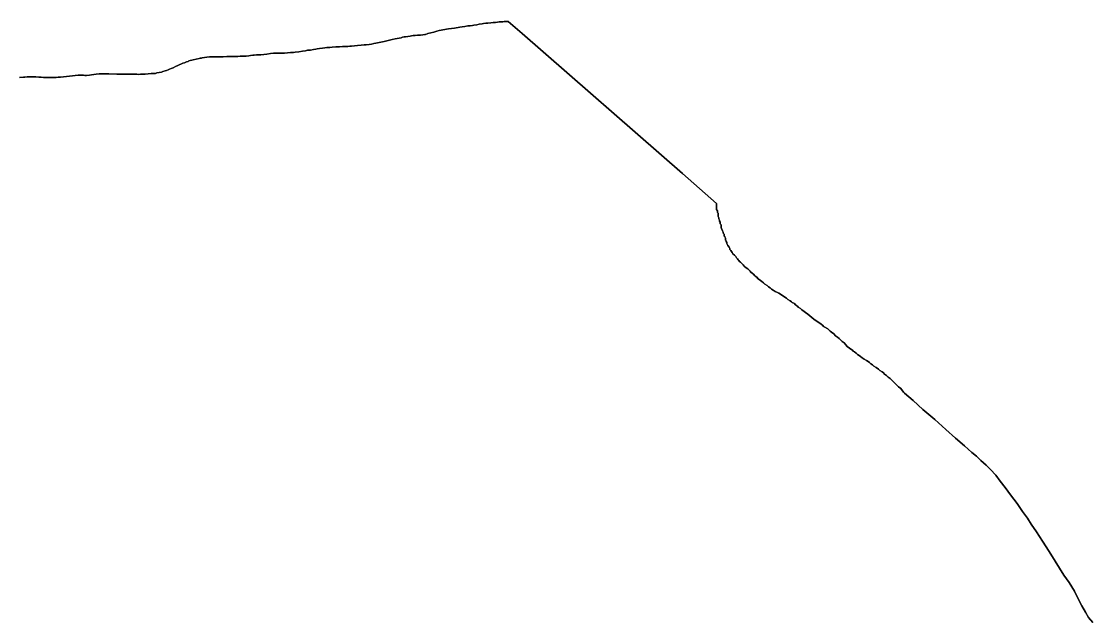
# Model space of a CAD drawing. Header units: inches. Extents: x 11258954 to 11313122, y 3645444 to 3695200.
# Drawn here: x 11286811 to 11288249, y 3678188 to 3678998 of the extents above; entities that cross this region are included whole.
import ezdxf

# ---------------------------------------------------------------- set-up
doc = ezdxf.new("R2010")
doc.units = ezdxf.units.IN
doc.header["$MEASUREMENT"] = 0
doc.layers.add('SchoolBoardDistrict', color=253, linetype='Continuous')
doc.layers.add('SchoolZone_Elementary', color=251, linetype='Continuous')

msp = doc.modelspace()

# ---------------------------------------------------------------- linework, layer by layer
at = {"layer": 'SchoolBoardDistrict'}
for points in [[(11288255, 3678188.25), (11288249, 3678195.25), (11288245, 3678202.25), (11288240, 3678210.75), (11288235, 3678220.25), (11288230, 3678230.75), (11288223, 3678242.25), (11288216, 3678252), (11288210, 3678261.5), (11288204, 3678271), (11288196, 3678284.25), (11288187, 3678298), (11288179, 3678310.75), (11288172, 3678321), (11288167, 3678328.75), (11288160, 3678338), (11288153, 3678348.5), (11288144, 3678360.25), (11288137, 3678370.25), (11288130, 3678379), (11288124, 3678386.75), (11288117, 3678394.5), (11288111, 3678400.5), (11288104, 3678406.75), (11288098, 3678412.5), (11288092, 3678417.5), (11288082, 3678426.5), (11288070, 3678436.5), (11288057, 3678448.25), (11288042, 3678461.75), (11288026, 3678475.5), (11288013, 3678487.25), (11288001, 3678497.5), (11288000, 3678498.5), (11287996, 3678503.75), (11287993, 3678506), (11287990, 3678509), (11287987, 3678512.25), (11287984, 3678514.75), (11287982, 3678517), (11287979, 3678519), (11287977, 3678521), (11287974, 3678523), (11287973, 3678524.75), (11287971, 3678526), (11287968, 3678527.75), (11287966, 3678529.75), (11287963, 3678531.75), (11287960, 3678533.5), (11287958, 3678535.25), (11287956, 3678536.75), (11287954, 3678538.5), (11287952, 3678539.75), (11287950, 3678541.25), (11287947, 3678543), (11287944, 3678545), (11287942, 3678546.75), (11287940, 3678548), (11287938, 3678549.5), (11287936, 3678551), (11287934, 3678552.75), (11287932, 3678554), (11287931, 3678555), (11287929, 3678556.5), (11287927, 3678558), (11287924, 3678560.25), (11287922, 3678562.5), (11287920, 3678565), (11287917, 3678567), (11287915, 3678569), (11287913, 3678570.75), (11287911, 3678572.5), (11287908, 3678574.5), (11287906, 3678577.25), (11287903, 3678579.5), (11287901, 3678581), (11287898, 3678583.75), (11287894, 3678586.25), (11287892, 3678587.25), (11287891, 3678588.5), (11287889, 3678590), (11287879, 3678597), (11287871, 3678603.5), (11287863, 3678609.5), (11287861, 3678611.5), (11287858, 3678613.25), (11287857, 3678614.25), (11287856, 3678615), (11287854, 3678616.5), (11287853, 3678618), (11287850, 3678619.25), (11287849, 3678620.5), (11287847, 3678621.75), (11287844, 3678623.5), (11287842, 3678625.25), (11287840, 3678626.75), (11287838, 3678627.75), (11287836, 3678629.25), (11287834, 3678630.75), (11287832, 3678632), (11287830, 3678633), (11287827, 3678634.25), (11287824, 3678636), (11287822, 3678637.5), (11287820, 3678639), (11287818, 3678640.5), (11287816, 3678642.25), (11287813, 3678644), (11287811, 3678645.75), (11287809, 3678647.5), (11287807, 3678649), (11287804, 3678651.25), (11287803, 3678652.375), (11287802, 3678653.5), (11287800, 3678655), (11287799, 3678655.75), (11287798, 3678657.25), (11287796, 3678659), (11287794, 3678660.25), (11287793, 3678661.5), (11287792, 3678663), (11287790, 3678664.5), (11287788, 3678666.25), (11287786, 3678667.5), (11287785, 3678668.5), (11287784, 3678670.25), (11287782, 3678672), (11287781, 3678673), (11287780, 3678673.75), (11287779, 3678674.75), (11287778, 3678676), (11287777, 3678677), (11287776, 3678678), (11287775, 3678679.5), (11287774, 3678681.5), (11287772, 3678683.25), (11287770, 3678685), (11287769, 3678686.5), (11287768, 3678688), (11287767, 3678689.5), (11287766, 3678690.75), (11287766, 3678690.805), (11287766, 3678691.945), (11287766, 3678692), (11287765, 3678693.75), (11287763, 3678696.25), (11287762, 3678699), (11287762, 3678699.055), (11287762, 3678699.445), (11287762, 3678699.5), (11287762, 3678699.555), (11287762, 3678699.695), (11287762, 3678699.75), (11287762, 3678699.805), (11287762, 3678700.195), (11287762, 3678700.25), (11287761, 3678701.5), (11287761, 3678701.555), (11287761, 3678702.445), (11287761, 3678702.5), (11287760, 3678703.5), (11287760, 3678703.555), (11287760, 3678704.445), (11287760, 3678704.5), (11287760, 3678704.555), (11287760, 3678705.945), (11287760, 3678706), (11287759, 3678707.75), (11287759, 3678707.805), (11287759, 3678708.195), (11287759, 3678708.25), (11287758, 3678708.5), (11287758, 3678708.555), (11287758, 3678708.945), (11287758, 3678709), (11287758, 3678709.055), (11287758, 3678710.195), (11287758, 3678710.25), (11287758, 3678710.305), (11287758, 3678711.445), (11287758, 3678711.5), (11287757, 3678712.75), (11287757, 3678712.805), (11287757, 3678714.195), (11287757, 3678714.25), (11287756, 3678716), (11287755, 3678718), (11287755, 3678718.055), (11287755, 3678718.695), (11287755, 3678718.75), (11287754, 3678719.5), (11287754, 3678719.555), (11287754, 3678720.445), (11287754, 3678720.5), (11287754, 3678720.555), (11287754, 3678722.195), (11287754, 3678722.25), (11287754, 3678722.305), (11287754, 3678723.945), (11287754, 3678724), (11287753, 3678725.5), (11287753, 3678725.555), (11287753, 3678726.195), (11287753, 3678726.25), (11287753, 3678726.305), (11287753, 3678727.445), (11287753, 3678727.5), (11287752, 3678728.75), (11287752, 3678728.805), (11287752, 3678729.195), (11287752, 3678729.25), (11287752, 3678729.305), (11287752, 3678729.695), (11287752, 3678729.75), (11287752, 3678729.805), (11287752, 3678730.195), (11287752, 3678730.25), (11287751, 3678732), (11287751, 3678732.055), (11287751, 3678733.445), (11287751, 3678733.5), (11287750, 3678735), (11287750, 3678735.055), (11287750, 3678735.9445), (11287750, 3678736), (11287750, 3678736.055), (11287750, 3678737.1945), (11287750, 3678737.25), (11287750, 3678737.305), (11287750, 3678738.4445), (11287750, 3678738.5), (11287750, 3678738.555), (11287750, 3678739.4445), (11287750, 3678739.5), (11287749, 3678740.5), (11287749, 3678740.555), (11287749, 3678741.6945), (11287749, 3678741.75), (11287749, 3678741.805), (11287749, 3678742.4445), (11287749, 3678742.5), (11287749, 3678742.555), (11287749, 3678743.4445), (11287749, 3678743.5), (11287748, 3678744), (11287748, 3678744.055), (11287748, 3678744.6945), (11287748, 3678744.75), (11287748, 3678744.805), (11287748, 3678745.4445), (11287748, 3678745.5), (11287748, 3678745.555), (11287748, 3678746.4445), (11287748, 3678746.5), (11287748, 3678746.555), (11287748, 3678747.9445), (11287748, 3678748), (11287748, 3678748.055), (11287748, 3678749.4445), (11287748, 3678749.5), (11287748, 3678749.555), (11287748, 3678750.945), (11287748, 3678751), (11287748, 3678751.0555), (11287748, 3678752.195), (11287748, 3678752.25), (11287748, 3678752.3055), (11287748, 3678752.695), (11287748, 3678752.75), (11287702, 3678793), (11287486, 3678981.75), (11287467, 3678998), (11287466, 3678998), (11287464, 3678997.75), (11287462, 3678997.75), (11287460, 3678997.5), (11287459, 3678997.5), (11287458, 3678997.5), (11287455, 3678997.25), (11287453, 3678997), (11287450, 3678996.5), (11287447, 3678996.25), (11287444, 3678996), (11287440, 3678995.75), (11287437, 3678995.5), (11287434, 3678995), (11287432, 3678994.75), (11287428, 3678994), (11287425, 3678993.5), (11287421, 3678993), (11287419, 3678992.5), (11287416, 3678992), (11287413, 3678991.75), (11287409, 3678991), (11287405, 3678990.5), (11287402, 3678990), (11287395, 3678989), (11287387, 3678988), (11287379, 3678986.5), (11287377, 3678986), (11287374, 3678985.5), (11287371, 3678984.75), (11287367, 3678983.5), (11287363, 3678982.5), (11287359, 3678981.5), (11287358, 3678981), (11287356, 3678980.5), (11287355, 3678980.25), (11287352, 3678979.75), (11287349, 3678979.5), (11287345, 3678979.25), (11287342, 3678979), (11287339, 3678978.75), (11287337, 3678978.5), (11287335, 3678978.25), (11287332, 3678977.75), (11287329, 3678977.25), (11287327, 3678977), (11287325, 3678976.5), (11287323, 3678976), (11287315, 3678974.5), (11287311, 3678973.5), (11287300, 3678971), (11287289, 3678968.75), (11287286, 3678968), (11287283, 3678967.5), (11287280, 3678967), (11287276, 3678966.5), (11287273, 3678966.25), (11287269, 3678966), (11287264, 3678965.5), (11287260, 3678965), (11287256, 3678964.75), (11287254, 3678964.5), (11287251, 3678964.25), (11287248, 3678964), (11287244, 3678964), (11287240, 3678963.75), (11287235, 3678963.5), (11287230, 3678963.25), (11287227, 3678963), (11287223, 3678963), (11287220, 3678962.5), (11287217, 3678962), (11287213, 3678961.5), (11287210, 3678961), (11287208, 3678960.5), (11287205, 3678960), (11287201, 3678959.25), (11287197, 3678959), (11287194, 3678958.5), (11287190, 3678958), (11287185, 3678957), (11287180, 3678956.5), (11287178, 3678956.25), (11287176, 3678956), (11287174, 3678956), (11287170, 3678955.5), (11287166, 3678955.25), (11287163, 3678955), (11287161, 3678955), (11287159, 3678955.25), (11287158, 3678955.25), (11287155, 3678955.25), (11287151, 3678955), (11287147, 3678954.5), (11287142, 3678954), (11287138, 3678953.5), (11287134, 3678953), (11287130, 3678953), (11287128, 3678952.75), (11287125, 3678952.5), (11287123, 3678952.25), (11287120, 3678952), (11287118, 3678951.5), (11287114, 3678951.25), (11287111, 3678951), (11287109, 3678951), (11287106, 3678951), (11287103, 3678950.75), (11287099, 3678950.5), (11287095, 3678950.5), (11287094, 3678950.5), (11287093, 3678950.5), (11287092, 3678950.5), (11287088, 3678950.5), (11287083, 3678950.25), (11287079, 3678950.25), (11287076, 3678950.25), (11287074, 3678950.25), (11287071, 3678950.25), (11287069, 3678950.25), (11287067, 3678950.25), (11287065, 3678950), (11287061, 3678949.75), (11287058, 3678949.25), (11287055, 3678948.75), (11287054, 3678948.5), (11287052, 3678948.25), (11287051, 3678948), (11287047, 3678947.25), (11287043, 3678946.25), (11287037, 3678944.75), (11287036, 3678944), (11287034, 3678943.5), (11287033, 3678943), (11287031, 3678942.25), (11287029, 3678941.5), (11287027, 3678940.75), (11287024, 3678939.5), (11287022, 3678938.5), (11287019, 3678937), (11287016, 3678935.5), (11287013, 3678934.5), (11287011, 3678933.5), (11287009, 3678932.75), (11287007, 3678932), (11287005, 3678931.25), (11287002, 3678930.5), (11287000, 3678929.75), (11286997, 3678929), (11286994, 3678928.5), (11286992, 3678928), (11286990, 3678928), (11286989, 3678928), (11286987, 3678928), (11286986, 3678928), (11286982, 3678927.5), (11286978, 3678927), (11286972, 3678926.75), (11286969, 3678926.5), (11286967, 3678926.75), (11286965, 3678927), (11286962, 3678927), (11286959, 3678927), (11286956, 3678927), (11286954, 3678927), (11286953, 3678927), (11286951, 3678927), (11286940, 3678927), (11286929, 3678927.25), (11286919, 3678927.5), (11286916, 3678927.25), (11286912, 3678927), (11286909, 3678926.5), (11286906, 3678926), (11286903, 3678925.5), (11286899, 3678925.25), (11286897, 3678925.25), (11286895, 3678925.5), (11286893, 3678925.75), (11286890, 3678925.75), (11286888, 3678925.5), (11286884, 3678925), (11286880, 3678924.5), (11286876, 3678924.25), (11286872, 3678923.75), (11286868, 3678923.25), (11286864, 3678923), (11286861, 3678922.75), (11286858, 3678922.5), (11286855, 3678922.25), (11286851, 3678922.25), (11286848, 3678922.25), (11286847, 3678922.5), (11286845, 3678922.5), (11286841, 3678922.5), (11286838, 3678922.75), (11286835, 3678923), (11286831, 3678923.25), (11286826, 3678923.5), (11286821, 3678923.5), (11286819, 3678923.25), (11286816, 3678923), (11286814, 3678922.75), (11286809, 3678922.5)], [(11286809, 3678922.5), (11286814, 3678922.75), (11286816, 3678923), (11286819, 3678923.25), (11286821, 3678923.5), (11286826, 3678923.5), (11286831, 3678923.25), (11286835, 3678923), (11286838, 3678922.75), (11286841, 3678922.5), (11286845, 3678922.5), (11286847, 3678922.5), (11286848, 3678922.25), (11286851, 3678922.25), (11286855, 3678922.25), (11286858, 3678922.5), (11286861, 3678922.75), (11286864, 3678923), (11286868, 3678923.25), (11286872, 3678923.75), (11286876, 3678924.25), (11286880, 3678924.5), (11286884, 3678925), (11286888, 3678925.5), (11286890, 3678925.75), (11286893, 3678925.75), (11286895, 3678925.5), (11286897, 3678925.25), (11286899, 3678925.25), (11286903, 3678925.5), (11286906, 3678926), (11286909, 3678926.5), (11286912, 3678927), (11286916, 3678927.25), (11286919, 3678927.5), (11286929, 3678927.25), (11286940, 3678927), (11286951, 3678927), (11286953, 3678927), (11286954, 3678927), (11286956, 3678927), (11286959, 3678927), (11286962, 3678927), (11286965, 3678927), (11286967, 3678926.75), (11286969, 3678926.5), (11286972, 3678926.75), (11286978, 3678927), (11286982, 3678927.5), (11286986, 3678928), (11286987, 3678928), (11286989, 3678928), (11286990, 3678928), (11286992, 3678928), (11286994, 3678928.5), (11286997, 3678929), (11287000, 3678929.75), (11287002, 3678930.5), (11287005, 3678931.25), (11287007, 3678932), (11287009, 3678932.75), (11287011, 3678933.5), (11287013, 3678934.5), (11287016, 3678935.5), (11287019, 3678937), (11287022, 3678938.5), (11287024, 3678939.5), (11287027, 3678940.75), (11287029, 3678941.5), (11287031, 3678942.25), (11287033, 3678943), (11287034, 3678943.5), (11287036, 3678944), (11287037, 3678944.75), (11287043, 3678946.25), (11287047, 3678947.25), (11287051, 3678948), (11287052, 3678948.25), (11287054, 3678948.5), (11287055, 3678948.75), (11287058, 3678949.25), (11287061, 3678949.75), (11287065, 3678950), (11287067, 3678950.25), (11287069, 3678950.25), (11287071, 3678950.25), (11287074, 3678950.25), (11287076, 3678950.25), (11287079, 3678950.25), (11287083, 3678950.25), (11287088, 3678950.5), (11287092, 3678950.5), (11287093, 3678950.5), (11287094, 3678950.5), (11287095, 3678950.5), (11287099, 3678950.5), (11287103, 3678950.75), (11287106, 3678951), (11287109, 3678951), (11287111, 3678951), (11287114, 3678951.25), (11287118, 3678951.5), (11287120, 3678952), (11287123, 3678952.25), (11287125, 3678952.5), (11287128, 3678952.75), (11287130, 3678953), (11287134, 3678953), (11287138, 3678953.5), (11287142, 3678954), (11287147, 3678954.5), (11287151, 3678955), (11287155, 3678955.25), (11287158, 3678955.25), (11287159, 3678955.25), (11287161, 3678955), (11287163, 3678955), (11287166, 3678955.25), (11287170, 3678955.5), (11287174, 3678956), (11287176, 3678956), (11287178, 3678956.25), (11287180, 3678956.5), (11287185, 3678957), (11287190, 3678958), (11287194, 3678958.5), (11287197, 3678959), (11287201, 3678959.25), (11287205, 3678960), (11287208, 3678960.5), (11287210, 3678961), (11287213, 3678961.5), (11287217, 3678962), (11287220, 3678962.5), (11287223, 3678963), (11287227, 3678963), (11287230, 3678963.25), (11287235, 3678963.5), (11287240, 3678963.75), (11287244, 3678964), (11287248, 3678964), (11287251, 3678964.25), (11287254, 3678964.5), (11287256, 3678964.75), (11287260, 3678965), (11287264, 3678965.5), (11287269, 3678966), (11287273, 3678966.25), (11287276, 3678966.5), (11287280, 3678967), (11287283, 3678967.5), (11287286, 3678968), (11287289, 3678968.75), (11287300, 3678971), (11287311, 3678973.5), (11287315, 3678974.5), (11287323, 3678976), (11287325, 3678976.5), (11287327, 3678977), (11287329, 3678977.25), (11287332, 3678977.75), (11287335, 3678978.25), (11287337, 3678978.5), (11287339, 3678978.75), (11287342, 3678979), (11287345, 3678979.25), (11287349, 3678979.5), (11287352, 3678979.75), (11287355, 3678980.25), (11287356, 3678980.5), (11287358, 3678981), (11287359, 3678981.5), (11287363, 3678982.5), (11287367, 3678983.5), (11287371, 3678984.75), (11287374, 3678985.5), (11287377, 3678986), (11287379, 3678986.5), (11287387, 3678988), (11287395, 3678989), (11287402, 3678990), (11287405, 3678990.5), (11287409, 3678991), (11287413, 3678991.75), (11287416, 3678992), (11287419, 3678992.5), (11287421, 3678993), (11287425, 3678993.5), (11287428, 3678994), (11287432, 3678994.75), (11287434, 3678995), (11287437, 3678995.5), (11287440, 3678995.75), (11287444, 3678996), (11287447, 3678996.25), (11287450, 3678996.5), (11287453, 3678997), (11287455, 3678997.25), (11287458, 3678997.5), (11287459, 3678997.5), (11287460, 3678997.5), (11287462, 3678997.75), (11287464, 3678997.75), (11287466, 3678998), (11287467, 3678998), (11287486, 3678981.75), (11287702, 3678793), (11287748, 3678752.75), (11287748, 3678752.695), (11287748, 3678752.3055), (11287748, 3678752.25), (11287748, 3678752.195), (11287748, 3678751.0555), (11287748, 3678751), (11287748, 3678750.945), (11287748, 3678749.555), (11287748, 3678749.5), (11287748, 3678749.4445), (11287748, 3678748.055), (11287748, 3678748), (11287748, 3678747.9445), (11287748, 3678746.555), (11287748, 3678746.5), (11287748, 3678746.4445), (11287748, 3678745.555), (11287748, 3678745.5), (11287748, 3678745.4445), (11287748, 3678744.805), (11287748, 3678744.75), (11287748, 3678744.6945), (11287748, 3678744.055), (11287748, 3678744), (11287749, 3678743.5), (11287749, 3678743.4445), (11287749, 3678742.555), (11287749, 3678742.5), (11287749, 3678742.4445), (11287749, 3678741.805), (11287749, 3678741.75), (11287749, 3678741.6945), (11287749, 3678740.555), (11287749, 3678740.5), (11287750, 3678739.5), (11287750, 3678739.4445), (11287750, 3678738.555), (11287750, 3678738.5), (11287750, 3678738.4445), (11287750, 3678737.305), (11287750, 3678737.25), (11287750, 3678737.1945), (11287750, 3678736.055), (11287750, 3678736), (11287750, 3678735.9445), (11287750, 3678735.055), (11287750, 3678735), (11287751, 3678733.5), (11287751, 3678733.445), (11287751, 3678732.055), (11287751, 3678732), (11287752, 3678730.25), (11287752, 3678730.195), (11287752, 3678729.805), (11287752, 3678729.75), (11287752, 3678729.695), (11287752, 3678729.305), (11287752, 3678729.25), (11287752, 3678729.195), (11287752, 3678728.805), (11287752, 3678728.75), (11287753, 3678727.5), (11287753, 3678727.445), (11287753, 3678726.305), (11287753, 3678726.25), (11287753, 3678726.195), (11287753, 3678725.555), (11287753, 3678725.5), (11287754, 3678724), (11287754, 3678723.945), (11287754, 3678722.305), (11287754, 3678722.25), (11287754, 3678722.195), (11287754, 3678720.555), (11287754, 3678720.5), (11287754, 3678720.445), (11287754, 3678719.555), (11287754, 3678719.5), (11287755, 3678718.75), (11287755, 3678718.695), (11287755, 3678718.055), (11287755, 3678718), (11287756, 3678716), (11287757, 3678714.25), (11287757, 3678714.195), (11287757, 3678712.805), (11287757, 3678712.75), (11287758, 3678711.5), (11287758, 3678711.445), (11287758, 3678710.305), (11287758, 3678710.25), (11287758, 3678710.195), (11287758, 3678709.055), (11287758, 3678709), (11287758, 3678708.945), (11287758, 3678708.555), (11287758, 3678708.5), (11287759, 3678708.25), (11287759, 3678708.195), (11287759, 3678707.805), (11287759, 3678707.75), (11287760, 3678706), (11287760, 3678705.945), (11287760, 3678704.555), (11287760, 3678704.5), (11287760, 3678704.445), (11287760, 3678703.555), (11287760, 3678703.5), (11287761, 3678702.5), (11287761, 3678702.445), (11287761, 3678701.555), (11287761, 3678701.5), (11287762, 3678700.25), (11287762, 3678700.195), (11287762, 3678699.805), (11287762, 3678699.75), (11287762, 3678699.695), (11287762, 3678699.555), (11287762, 3678699.5), (11287762, 3678699.445), (11287762, 3678699.055), (11287762, 3678699), (11287763, 3678696.25), (11287765, 3678693.75), (11287766, 3678692), (11287766, 3678691.945), (11287766, 3678690.805), (11287766, 3678690.75), (11287767, 3678689.5), (11287768, 3678688), (11287769, 3678686.5), (11287770, 3678685), (11287772, 3678683.25), (11287774, 3678681.5), (11287775, 3678679.5), (11287776, 3678678), (11287777, 3678677), (11287778, 3678676), (11287779, 3678674.75), (11287780, 3678673.75), (11287781, 3678673), (11287782, 3678672), (11287784, 3678670.25), (11287785, 3678668.5), (11287786, 3678667.5), (11287788, 3678666.25), (11287790, 3678664.5), (11287792, 3678663), (11287793, 3678661.5), (11287794, 3678660.25), (11287796, 3678659), (11287798, 3678657.25), (11287799, 3678655.75), (11287800, 3678655), (11287802, 3678653.5), (11287803, 3678652.375), (11287804, 3678651.25), (11287807, 3678649), (11287809, 3678647.5), (11287811, 3678645.75), (11287813, 3678644), (11287816, 3678642.25), (11287818, 3678640.5), (11287820, 3678639), (11287822, 3678637.5), (11287824, 3678636), (11287827, 3678634.25), (11287830, 3678633), (11287832, 3678632), (11287834, 3678630.75), (11287836, 3678629.25), (11287838, 3678627.75), (11287840, 3678626.75), (11287842, 3678625.25), (11287844, 3678623.5), (11287847, 3678621.75), (11287849, 3678620.5), (11287850, 3678619.25), (11287853, 3678618), (11287854, 3678616.5), (11287856, 3678615), (11287857, 3678614.25), (11287858, 3678613.25), (11287861, 3678611.5), (11287863, 3678609.5), (11287871, 3678603.5), (11287879, 3678597), (11287889, 3678590), (11287891, 3678588.5), (11287892, 3678587.25), (11287894, 3678586.25), (11287898, 3678583.75), (11287901, 3678581), (11287903, 3678579.5), (11287906, 3678577.25), (11287908, 3678574.5), (11287911, 3678572.5), (11287913, 3678570.75), (11287915, 3678569), (11287917, 3678567), (11287920, 3678565), (11287922, 3678562.5), (11287924, 3678560.25), (11287927, 3678558), (11287929, 3678556.5), (11287931, 3678555), (11287932, 3678554), (11287934, 3678552.75), (11287936, 3678551), (11287938, 3678549.5), (11287940, 3678548), (11287942, 3678546.75), (11287944, 3678545), (11287947, 3678543), (11287950, 3678541.25), (11287952, 3678539.75), (11287954, 3678538.5), (11287956, 3678536.75), (11287958, 3678535.25), (11287960, 3678533.5), (11287963, 3678531.75), (11287966, 3678529.75), (11287968, 3678527.75), (11287971, 3678526), (11287973, 3678524.75), (11287974, 3678523), (11287977, 3678521), (11287979, 3678519), (11287982, 3678517), (11287984, 3678514.75), (11287987, 3678512.25), (11287990, 3678509), (11287993, 3678506), (11287996, 3678503.75), (11288000, 3678498.5), (11288001, 3678497.5), (11288013, 3678487.25), (11288026, 3678475.5), (11288042, 3678461.75), (11288057, 3678448.25), (11288070, 3678436.5), (11288082, 3678426.5), (11288092, 3678417.5), (11288098, 3678412.5), (11288104, 3678406.75), (11288111, 3678400.5), (11288117, 3678394.5), (11288124, 3678386.75), (11288130, 3678379), (11288137, 3678370.25), (11288144, 3678360.25), (11288153, 3678348.5), (11288160, 3678338), (11288167, 3678328.75), (11288172, 3678321), (11288179, 3678310.75), (11288187, 3678298), (11288196, 3678284.25), (11288204, 3678271), (11288210, 3678261.5), (11288216, 3678252), (11288223, 3678242.25), (11288230, 3678230.75), (11288235, 3678220.25), (11288240, 3678210.75), (11288245, 3678202.25), (11288249, 3678195.25), (11288255, 3678188.25)]]:
    msp.add_lwpolyline(points, dxfattribs=at)
at = {"layer": 'SchoolZone_Elementary'}
for points in [[(11286809, 3678922.5, 0), (11286814, 3678922.75, 0), (11286816, 3678923, 0), (11286819, 3678923.25, 0), (11286821, 3678923.5, 0), (11286826, 3678923.5, 0), (11286831, 3678923.25, 0), (11286835, 3678923, 0), (11286838, 3678922.75, 0), (11286841, 3678922.5, 0), (11286845, 3678922.5, 0), (11286847, 3678922.5, 0), (11286848, 3678922.25, 0), (11286851, 3678922.25, 0), (11286855, 3678922.25, 0), (11286858, 3678922.5, 0), (11286861, 3678922.75, 0), (11286864, 3678923, 0), (11286868, 3678923.25, 0), (11286872, 3678923.75, 0), (11286876, 3678924.25, 0), (11286880, 3678924.5, 0), (11286884, 3678925, 0), (11286888, 3678925.5, 0), (11286890, 3678925.75, 0), (11286893, 3678925.75, 0), (11286895, 3678925.5, 0), (11286897, 3678925.25, 0), (11286899, 3678925.25, 0), (11286903, 3678925.5, 0), (11286906, 3678926, 0), (11286909, 3678926.5, 0), (11286912, 3678927, 0), (11286916, 3678927.25, 0), (11286919, 3678927.5, 0), (11286929, 3678927.25, 0), (11286940, 3678927, 0), (11286951, 3678927, 0), (11286953, 3678927, 0), (11286954, 3678927, 0), (11286956, 3678927, 0), (11286959, 3678927, 0), (11286962, 3678927, 0), (11286965, 3678927, 0), (11286967, 3678926.75, 0), (11286969, 3678926.5, 0), (11286972, 3678926.75, 0), (11286978, 3678927, 0), (11286982, 3678927.5, 0), (11286986, 3678928, 0), (11286987, 3678928, 0), (11286989, 3678928, 0), (11286990, 3678928, 0), (11286992, 3678928, 0), (11286994, 3678928.5, 0), (11286997, 3678929, 0), (11287000, 3678929.75, 0), (11287002, 3678930.5, 0), (11287005, 3678931.25, 0), (11287007, 3678932, 0), (11287009, 3678932.75, 0), (11287011, 3678933.5, 0), (11287013, 3678934.5, 0), (11287016, 3678935.5, 0), (11287019, 3678937, 0), (11287022, 3678938.5, 0), (11287024, 3678939.5, 0), (11287027, 3678940.75, 0), (11287029, 3678941.5, 0), (11287031, 3678942.25, 0), (11287033, 3678943, 0), (11287034, 3678943.5, 0), (11287036, 3678944, 0), (11287037, 3678944.75, 0), (11287043, 3678946.25, 0), (11287047, 3678947.25, 0), (11287051, 3678948, 0), (11287052, 3678948.25, 0), (11287054, 3678948.5, 0), (11287055, 3678948.75, 0), (11287058, 3678949.25, 0), (11287061, 3678949.75, 0), (11287065, 3678950, 0), (11287067, 3678950.25, 0), (11287069, 3678950.25, 0), (11287071, 3678950.25, 0), (11287074, 3678950.25, 0), (11287076, 3678950.25, 0), (11287079, 3678950.25, 0), (11287083, 3678950.25, 0), (11287088, 3678950.5, 0), (11287092, 3678950.5, 0), (11287093, 3678950.5, 0), (11287094, 3678950.5, 0), (11287095, 3678950.5, 0), (11287099, 3678950.5, 0), (11287103, 3678950.75, 0), (11287106, 3678951, 0), (11287109, 3678951, 0), (11287111, 3678951, 0), (11287114, 3678951.25, 0), (11287118, 3678951.5, 0), (11287120, 3678952, 0), (11287123, 3678952.25, 0), (11287125, 3678952.5, 0), (11287128, 3678952.75, 0), (11287130, 3678953, 0), (11287134, 3678953, 0), (11287138, 3678953.5, 0), (11287142, 3678954, 0), (11287147, 3678954.5, 0), (11287151, 3678955, 0), (11287155, 3678955.25, 0), (11287158, 3678955.25, 0), (11287159, 3678955.25, 0), (11287161, 3678955, 0), (11287163, 3678955, 0), (11287166, 3678955.25, 0), (11287170, 3678955.5, 0), (11287174, 3678956, 0), (11287176, 3678956, 0), (11287178, 3678956.25, 0), (11287180, 3678956.5, 0), (11287185, 3678957, 0), (11287190, 3678958, 0), (11287194, 3678958.5, 0), (11287197, 3678959, 0), (11287201, 3678959.25, 0), (11287205, 3678960, 0), (11287208, 3678960.5, 0), (11287210, 3678961, 0), (11287213, 3678961.5, 0), (11287217, 3678962, 0), (11287220, 3678962.5, 0), (11287223, 3678963, 0), (11287227, 3678963, 0), (11287230, 3678963.25, 0), (11287235, 3678963.5, 0), (11287240, 3678963.75, 0), (11287244, 3678964, 0), (11287248, 3678964, 0), (11287251, 3678964.25, 0), (11287254, 3678964.5, 0), (11287256, 3678964.75, 0), (11287260, 3678965, 0), (11287264, 3678965.5, 0), (11287269, 3678966, 0), (11287273, 3678966.25, 0), (11287276, 3678966.5, 0), (11287280, 3678967, 0), (11287283, 3678967.5, 0), (11287286, 3678968, 0), (11287289, 3678968.75, 0), (11287300, 3678971, 0), (11287311, 3678973.5, 0), (11287315, 3678974.5, 0), (11287323, 3678976, 0), (11287325, 3678976.5, 0), (11287327, 3678977, 0), (11287329, 3678977.25, 0), (11287332, 3678977.75, 0), (11287335, 3678978.25, 0), (11287337, 3678978.5, 0), (11287339, 3678978.75, 0), (11287342, 3678979, 0), (11287345, 3678979.25, 0), (11287349, 3678979.5, 0), (11287352, 3678979.75, 0), (11287355, 3678980.25, 0), (11287356, 3678980.5, 0), (11287358, 3678981, 0), (11287359, 3678981.5, 0), (11287363, 3678982.5, 0), (11287367, 3678983.5, 0), (11287371, 3678984.75, 0), (11287374, 3678985.5, 0), (11287377, 3678986, 0), (11287379, 3678986.5, 0), (11287387, 3678988, 0), (11287395, 3678989, 0), (11287402, 3678990, 0), (11287405, 3678990.5, 0), (11287409, 3678991, 0), (11287413, 3678991.75, 0), (11287416, 3678992, 0), (11287419, 3678992.5, 0), (11287421, 3678993, 0), (11287425, 3678993.5, 0), (11287428, 3678994, 0), (11287432, 3678994.75, 0), (11287434, 3678995, 0), (11287437, 3678995.5, 0), (11287440, 3678995.75, 0), (11287444, 3678996, 0), (11287447, 3678996.25, 0), (11287450, 3678996.5, 0), (11287453, 3678997, 0), (11287455, 3678997.25, 0), (11287458, 3678997.5, 0), (11287459, 3678997.5, 0), (11287460, 3678997.5, 0), (11287462, 3678997.75, 0), (11287464, 3678997.75, 0), (11287466, 3678998, 0), (11287467, 3678998, 0), (11287486, 3678981.75, 0), (11287702, 3678793, 0), (11287748, 3678752.75, 0), (11287748, 3678752.25, 0), (11287748, 3678751, 0), (11287748, 3678749.5, 0), (11287748, 3678748, 0), (11287748, 3678746.5, 0), (11287748, 3678745.5, 0), (11287748, 3678744.75, 0), (11287748, 3678744, 0), (11287749, 3678743.5, 0), (11287749, 3678742.5, 0), (11287749, 3678741.75, 0), (11287749, 3678740.5, 0), (11287750, 3678739.5, 0), (11287750, 3678738.5, 0), (11287750, 3678737.25, 0), (11287750, 3678736, 0), (11287750, 3678735, 0), (11287751, 3678733.5, 0), (11287751, 3678732, 0), (11287752, 3678730.25, 0), (11287752, 3678729.75, 0), (11287752, 3678729.25, 0), (11287752, 3678728.75, 0), (11287753, 3678727.5, 0), (11287753, 3678726.25, 0), (11287753, 3678725.5, 0), (11287754, 3678724, 0), (11287754, 3678722.25, 0), (11287754, 3678720.5, 0), (11287754, 3678719.5, 0), (11287755, 3678718.75, 0), (11287755, 3678718, 0), (11287756, 3678716, 0), (11287757, 3678714.25, 0), (11287757, 3678712.75, 0), (11287758, 3678711.5, 0), (11287758, 3678710.25, 0), (11287758, 3678709, 0), (11287758, 3678708.5, 0), (11287759, 3678708.25, 0), (11287759, 3678707.75, 0), (11287760, 3678706, 0), (11287760, 3678704.5, 0), (11287760, 3678703.5, 0), (11287761, 3678702.5, 0), (11287761, 3678701.5, 0), (11287762, 3678700.25, 0), (11287762, 3678699.75, 0), (11287762, 3678699.5, 0), (11287762, 3678699, 0), (11287763, 3678696.25, 0), (11287765, 3678693.75, 0), (11287766, 3678692, 0), (11287766, 3678690.75, 0), (11287767, 3678689.5, 0), (11287768, 3678688, 0), (11287769, 3678686.5, 0), (11287770, 3678685, 0), (11287772, 3678683.25, 0), (11287774, 3678681.5, 0), (11287775, 3678679.5, 0), (11287776, 3678678, 0), (11287777, 3678677, 0), (11287778, 3678676, 0), (11287779, 3678674.75, 0), (11287780, 3678673.75, 0), (11287781, 3678673, 0), (11287782, 3678672, 0), (11287784, 3678670.25, 0), (11287785, 3678668.5, 0), (11287786, 3678667.5, 0), (11287788, 3678666.25, 0), (11287790, 3678664.5, 0), (11287792, 3678663, 0), (11287793, 3678661.5, 0), (11287794, 3678660.25, 0), (11287796, 3678659, 0), (11287798, 3678657.25, 0), (11287799, 3678655.75, 0), (11287800, 3678655, 0), (11287802, 3678653.5, 0), (11287804, 3678651.25, 0), (11287807, 3678649, 0), (11287809, 3678647.5, 0), (11287811, 3678645.75, 0), (11287813, 3678644, 0), (11287816, 3678642.25, 0), (11287818, 3678640.5, 0), (11287820, 3678639, 0), (11287822, 3678637.5, 0), (11287824, 3678636, 0), (11287827, 3678634.25, 0), (11287830, 3678633, 0), (11287832, 3678632, 0), (11287834, 3678630.75, 0), (11287836, 3678629.25, 0), (11287838, 3678627.75, 0), (11287840, 3678626.75, 0), (11287842, 3678625.25, 0), (11287844, 3678623.5, 0), (11287847, 3678621.75, 0), (11287849, 3678620.5, 0), (11287850, 3678619.25, 0), (11287853, 3678618, 0), (11287854, 3678616.5, 0), (11287856, 3678615, 0), (11287857, 3678614.25, 0), (11287858, 3678613.25, 0), (11287861, 3678611.5, 0), (11287863, 3678609.5, 0), (11287871, 3678603.5, 0), (11287879, 3678597, 0), (11287889, 3678590, 0), (11287891, 3678588.5, 0), (11287892, 3678587.25, 0), (11287894, 3678586.25, 0), (11287898, 3678583.75, 0), (11287901, 3678581, 0), (11287903, 3678579.5, 0), (11287906, 3678577.25, 0), (11287908, 3678574.5, 0), (11287911, 3678572.5, 0), (11287913, 3678570.75, 0), (11287915, 3678569, 0), (11287917, 3678567, 0), (11287920, 3678565, 0), (11287922, 3678562.5, 0), (11287924, 3678560.25, 0), (11287927, 3678558, 0), (11287929, 3678556.5, 0), (11287931, 3678555, 0), (11287932, 3678554, 0), (11287934, 3678552.75, 0), (11287936, 3678551, 0), (11287938, 3678549.5, 0), (11287940, 3678548, 0), (11287942, 3678546.75, 0), (11287944, 3678545, 0), (11287947, 3678543, 0), (11287950, 3678541.25, 0), (11287952, 3678539.75, 0), (11287954, 3678538.5, 0), (11287956, 3678536.75, 0), (11287958, 3678535.25, 0), (11287960, 3678533.5, 0), (11287963, 3678531.75, 0), (11287966, 3678529.75, 0), (11287968, 3678527.75, 0), (11287971, 3678526, 0), (11287973, 3678524.75, 0), (11287974, 3678523, 0), (11287977, 3678521, 0), (11287979, 3678519, 0), (11287982, 3678517, 0), (11287984, 3678514.75, 0), (11287987, 3678512.25, 0), (11287990, 3678509, 0), (11287993, 3678506, 0), (11287996, 3678503.75, 0), (11288000, 3678498.5, 0), (11288001, 3678497.5, 0), (11288013, 3678487.25, 0), (11288026, 3678475.5, 0), (11288042, 3678461.75, 0), (11288057, 3678448.25, 0), (11288070, 3678436.5, 0), (11288082, 3678426.5, 0), (11288092, 3678417.5, 0), (11288098, 3678412.5, 0), (11288104, 3678406.75, 0), (11288111, 3678400.5, 0), (11288117, 3678394.5, 0), (11288124, 3678386.75, 0), (11288130, 3678379, 0), (11288137, 3678370.25, 0), (11288144, 3678360.25, 0), (11288153, 3678348.5, 0), (11288160, 3678338, 0), (11288167, 3678328.75, 0), (11288172, 3678321, 0), (11288179, 3678310.75, 0), (11288187, 3678298, 0), (11288196, 3678284.25, 0), (11288204, 3678271, 0), (11288210, 3678261.5, 0), (11288216, 3678252, 0), (11288223, 3678242.25, 0), (11288230, 3678230.75, 0), (11288235, 3678220.25, 0), (11288240, 3678210.75, 0), (11288245, 3678202.25, 0), (11288249, 3678195.25, 0), (11288255, 3678188.25, 0)], [(11288255, 3678188.25, 0), (11288249, 3678195.25, 0), (11288245, 3678202.25, 0), (11288240, 3678210.75, 0), (11288235, 3678220.25, 0), (11288230, 3678230.75, 0), (11288223, 3678242.25, 0), (11288216, 3678252, 0), (11288210, 3678261.5, 0), (11288204, 3678271, 0), (11288196, 3678284.25, 0), (11288187, 3678298, 0), (11288179, 3678310.75, 0), (11288172, 3678321, 0), (11288167, 3678328.75, 0), (11288160, 3678338, 0), (11288153, 3678348.5, 0), (11288144, 3678360.25, 0), (11288137, 3678370.25, 0), (11288130, 3678379, 0), (11288124, 3678386.75, 0), (11288117, 3678394.5, 0), (11288111, 3678400.5, 0), (11288104, 3678406.75, 0), (11288098, 3678412.5, 0), (11288092, 3678417.5, 0), (11288082, 3678426.5, 0), (11288070, 3678436.5, 0), (11288057, 3678448.25, 0), (11288042, 3678461.75, 0), (11288026, 3678475.5, 0), (11288013, 3678487.25, 0), (11288001, 3678497.5, 0), (11288000, 3678498.5, 0), (11287996, 3678503.75, 0), (11287993, 3678506, 0), (11287990, 3678509, 0), (11287987, 3678512.25, 0), (11287984, 3678514.75, 0), (11287982, 3678517, 0), (11287979, 3678519, 0), (11287977, 3678521, 0), (11287974, 3678523, 0), (11287973, 3678524.75, 0), (11287971, 3678526, 0), (11287968, 3678527.75, 0), (11287966, 3678529.75, 0), (11287963, 3678531.75, 0), (11287960, 3678533.5, 0), (11287958, 3678535.25, 0), (11287956, 3678536.75, 0), (11287954, 3678538.5, 0), (11287952, 3678539.75, 0), (11287950, 3678541.25, 0), (11287947, 3678543, 0), (11287944, 3678545, 0), (11287942, 3678546.75, 0), (11287940, 3678548, 0), (11287938, 3678549.5, 0), (11287936, 3678551, 0), (11287934, 3678552.75, 0), (11287932, 3678554, 0), (11287931, 3678555, 0), (11287929, 3678556.5, 0), (11287927, 3678558, 0), (11287924, 3678560.25, 0), (11287922, 3678562.5, 0), (11287920, 3678565, 0), (11287917, 3678567, 0), (11287915, 3678569, 0), (11287913, 3678570.75, 0), (11287911, 3678572.5, 0), (11287908, 3678574.5, 0), (11287906, 3678577.25, 0), (11287903, 3678579.5, 0), (11287901, 3678581, 0), (11287898, 3678583.75, 0), (11287894, 3678586.25, 0), (11287892, 3678587.25, 0), (11287891, 3678588.5, 0), (11287889, 3678590, 0), (11287879, 3678597, 0), (11287871, 3678603.5, 0), (11287863, 3678609.5, 0), (11287861, 3678611.5, 0), (11287858, 3678613.25, 0), (11287857, 3678614.25, 0), (11287856, 3678615, 0), (11287854, 3678616.5, 0), (11287853, 3678618, 0), (11287850, 3678619.25, 0), (11287849, 3678620.5, 0), (11287847, 3678621.75, 0), (11287844, 3678623.5, 0), (11287842, 3678625.25, 0), (11287840, 3678626.75, 0), (11287838, 3678627.75, 0), (11287836, 3678629.25, 0), (11287834, 3678630.75, 0), (11287832, 3678632, 0), (11287830, 3678633, 0), (11287827, 3678634.25, 0), (11287824, 3678636, 0), (11287822, 3678637.5, 0), (11287820, 3678639, 0), (11287818, 3678640.5, 0), (11287816, 3678642.25, 0), (11287813, 3678644, 0), (11287811, 3678645.75, 0), (11287809, 3678647.5, 0), (11287807, 3678649, 0), (11287804, 3678651.25, 0), (11287802, 3678653.5, 0), (11287800, 3678655, 0), (11287799, 3678655.75, 0), (11287798, 3678657.25, 0), (11287796, 3678659, 0), (11287794, 3678660.25, 0), (11287793, 3678661.5, 0), (11287792, 3678663, 0), (11287790, 3678664.5, 0), (11287788, 3678666.25, 0), (11287786, 3678667.5, 0), (11287785, 3678668.5, 0), (11287784, 3678670.25, 0), (11287782, 3678672, 0), (11287781, 3678673, 0), (11287780, 3678673.75, 0), (11287779, 3678674.75, 0), (11287778, 3678676, 0), (11287777, 3678677, 0), (11287776, 3678678, 0), (11287775, 3678679.5, 0), (11287774, 3678681.5, 0), (11287772, 3678683.25, 0), (11287770, 3678685, 0), (11287769, 3678686.5, 0), (11287768, 3678688, 0), (11287767, 3678689.5, 0), (11287766, 3678690.75, 0), (11287766, 3678692, 0), (11287765, 3678693.75, 0), (11287763, 3678696.25, 0), (11287762, 3678699, 0), (11287762, 3678699.5, 0), (11287762, 3678699.75, 0), (11287762, 3678700.25, 0), (11287761, 3678701.5, 0), (11287761, 3678702.5, 0), (11287760, 3678703.5, 0), (11287760, 3678704.5, 0), (11287760, 3678706, 0), (11287759, 3678707.75, 0), (11287759, 3678708.25, 0), (11287758, 3678708.5, 0), (11287758, 3678709, 0), (11287758, 3678710.25, 0), (11287758, 3678711.5, 0), (11287757, 3678712.75, 0), (11287757, 3678714.25, 0), (11287756, 3678716, 0), (11287755, 3678718, 0), (11287755, 3678718.75, 0), (11287754, 3678719.5, 0), (11287754, 3678720.5, 0), (11287754, 3678722.25, 0), (11287754, 3678724, 0), (11287753, 3678725.5, 0), (11287753, 3678726.25, 0), (11287753, 3678727.5, 0), (11287752, 3678728.75, 0), (11287752, 3678729.25, 0), (11287752, 3678729.75, 0), (11287752, 3678730.25, 0), (11287751, 3678732, 0), (11287751, 3678733.5, 0), (11287750, 3678735, 0), (11287750, 3678736, 0), (11287750, 3678737.25, 0), (11287750, 3678738.5, 0), (11287750, 3678739.5, 0), (11287749, 3678740.5, 0), (11287749, 3678741.75, 0), (11287749, 3678742.5, 0), (11287749, 3678743.5, 0), (11287748, 3678744, 0), (11287748, 3678744.75, 0), (11287748, 3678745.5, 0), (11287748, 3678746.5, 0), (11287748, 3678748, 0), (11287748, 3678749.5, 0), (11287748, 3678751, 0), (11287748, 3678752.25, 0), (11287748, 3678752.75, 0), (11287702, 3678793, 0), (11287486, 3678981.75, 0), (11287467, 3678998, 0), (11287466, 3678998, 0), (11287464, 3678997.75, 0), (11287462, 3678997.75, 0), (11287460, 3678997.5, 0), (11287459, 3678997.5, 0), (11287458, 3678997.5, 0), (11287455, 3678997.25, 0), (11287453, 3678997, 0), (11287450, 3678996.5, 0), (11287447, 3678996.25, 0), (11287444, 3678996, 0), (11287440, 3678995.75, 0), (11287437, 3678995.5, 0), (11287434, 3678995, 0), (11287432, 3678994.75, 0), (11287428, 3678994, 0), (11287425, 3678993.5, 0), (11287421, 3678993, 0), (11287419, 3678992.5, 0), (11287416, 3678992, 0), (11287413, 3678991.75, 0), (11287409, 3678991, 0), (11287405, 3678990.5, 0), (11287402, 3678990, 0), (11287395, 3678989, 0), (11287387, 3678988, 0), (11287379, 3678986.5, 0), (11287377, 3678986, 0), (11287374, 3678985.5, 0), (11287371, 3678984.75, 0), (11287367, 3678983.5, 0), (11287363, 3678982.5, 0), (11287359, 3678981.5, 0), (11287358, 3678981, 0), (11287356, 3678980.5, 0), (11287355, 3678980.25, 0), (11287352, 3678979.75, 0), (11287349, 3678979.5, 0), (11287345, 3678979.25, 0), (11287342, 3678979, 0), (11287339, 3678978.75, 0), (11287337, 3678978.5, 0), (11287335, 3678978.25, 0), (11287332, 3678977.75, 0), (11287329, 3678977.25, 0), (11287327, 3678977, 0), (11287325, 3678976.5, 0), (11287323, 3678976, 0), (11287315, 3678974.5, 0), (11287311, 3678973.5, 0), (11287300, 3678971, 0), (11287289, 3678968.75, 0), (11287286, 3678968, 0), (11287283, 3678967.5, 0), (11287280, 3678967, 0), (11287276, 3678966.5, 0), (11287273, 3678966.25, 0), (11287269, 3678966, 0), (11287264, 3678965.5, 0), (11287260, 3678965, 0), (11287256, 3678964.75, 0), (11287254, 3678964.5, 0), (11287251, 3678964.25, 0), (11287248, 3678964, 0), (11287244, 3678964, 0), (11287240, 3678963.75, 0), (11287235, 3678963.5, 0), (11287230, 3678963.25, 0), (11287227, 3678963, 0), (11287223, 3678963, 0), (11287220, 3678962.5, 0), (11287217, 3678962, 0), (11287213, 3678961.5, 0), (11287210, 3678961, 0), (11287208, 3678960.5, 0), (11287205, 3678960, 0), (11287201, 3678959.25, 0), (11287197, 3678959, 0), (11287194, 3678958.5, 0), (11287190, 3678958, 0), (11287185, 3678957, 0), (11287180, 3678956.5, 0), (11287178, 3678956.25, 0), (11287176, 3678956, 0), (11287174, 3678956, 0), (11287170, 3678955.5, 0), (11287166, 3678955.25, 0), (11287163, 3678955, 0), (11287161, 3678955, 0), (11287159, 3678955.25, 0), (11287158, 3678955.25, 0), (11287155, 3678955.25, 0), (11287151, 3678955, 0), (11287147, 3678954.5, 0), (11287142, 3678954, 0), (11287138, 3678953.5, 0), (11287134, 3678953, 0), (11287130, 3678953, 0), (11287128, 3678952.75, 0), (11287125, 3678952.5, 0), (11287123, 3678952.25, 0), (11287120, 3678952, 0), (11287118, 3678951.5, 0), (11287114, 3678951.25, 0), (11287111, 3678951, 0), (11287109, 3678951, 0), (11287106, 3678951, 0), (11287103, 3678950.75, 0), (11287099, 3678950.5, 0), (11287095, 3678950.5, 0), (11287094, 3678950.5, 0), (11287093, 3678950.5, 0), (11287092, 3678950.5, 0), (11287088, 3678950.5, 0), (11287083, 3678950.25, 0), (11287079, 3678950.25, 0), (11287076, 3678950.25, 0), (11287074, 3678950.25, 0), (11287071, 3678950.25, 0), (11287069, 3678950.25, 0), (11287067, 3678950.25, 0), (11287065, 3678950, 0), (11287061, 3678949.75, 0), (11287058, 3678949.25, 0), (11287055, 3678948.75, 0), (11287054, 3678948.5, 0), (11287052, 3678948.25, 0), (11287051, 3678948, 0), (11287047, 3678947.25, 0), (11287043, 3678946.25, 0), (11287037, 3678944.75, 0), (11287036, 3678944, 0), (11287034, 3678943.5, 0), (11287033, 3678943, 0), (11287031, 3678942.25, 0), (11287029, 3678941.5, 0), (11287027, 3678940.75, 0), (11287024, 3678939.5, 0), (11287022, 3678938.5, 0), (11287019, 3678937, 0), (11287016, 3678935.5, 0), (11287013, 3678934.5, 0), (11287011, 3678933.5, 0), (11287009, 3678932.75, 0), (11287007, 3678932, 0), (11287005, 3678931.25, 0), (11287002, 3678930.5, 0), (11287000, 3678929.75, 0), (11286997, 3678929, 0), (11286994, 3678928.5, 0), (11286992, 3678928, 0), (11286990, 3678928, 0), (11286989, 3678928, 0), (11286987, 3678928, 0), (11286986, 3678928, 0), (11286982, 3678927.5, 0), (11286978, 3678927, 0), (11286972, 3678926.75, 0), (11286969, 3678926.5, 0), (11286967, 3678926.75, 0), (11286965, 3678927, 0), (11286962, 3678927, 0), (11286959, 3678927, 0), (11286956, 3678927, 0), (11286954, 3678927, 0), (11286953, 3678927, 0), (11286951, 3678927, 0), (11286940, 3678927, 0), (11286929, 3678927.25, 0), (11286919, 3678927.5, 0), (11286916, 3678927.25, 0), (11286912, 3678927, 0), (11286909, 3678926.5, 0), (11286906, 3678926, 0), (11286903, 3678925.5, 0), (11286899, 3678925.25, 0), (11286897, 3678925.25, 0), (11286895, 3678925.5, 0), (11286893, 3678925.75, 0), (11286890, 3678925.75, 0), (11286888, 3678925.5, 0), (11286884, 3678925, 0), (11286880, 3678924.5, 0), (11286876, 3678924.25, 0), (11286872, 3678923.75, 0), (11286868, 3678923.25, 0), (11286864, 3678923, 0), (11286861, 3678922.75, 0), (11286858, 3678922.5, 0), (11286855, 3678922.25, 0), (11286851, 3678922.25, 0), (11286848, 3678922.25, 0), (11286847, 3678922.5, 0), (11286845, 3678922.5, 0), (11286841, 3678922.5, 0), (11286838, 3678922.75, 0), (11286835, 3678923, 0), (11286831, 3678923.25, 0), (11286826, 3678923.5, 0), (11286821, 3678923.5, 0), (11286819, 3678923.25, 0), (11286816, 3678923, 0), (11286814, 3678922.75, 0), (11286809, 3678922.5, 0)]]:
    msp.add_polyline3d(points, dxfattribs=at)

doc.saveas('drawing.dxf')
